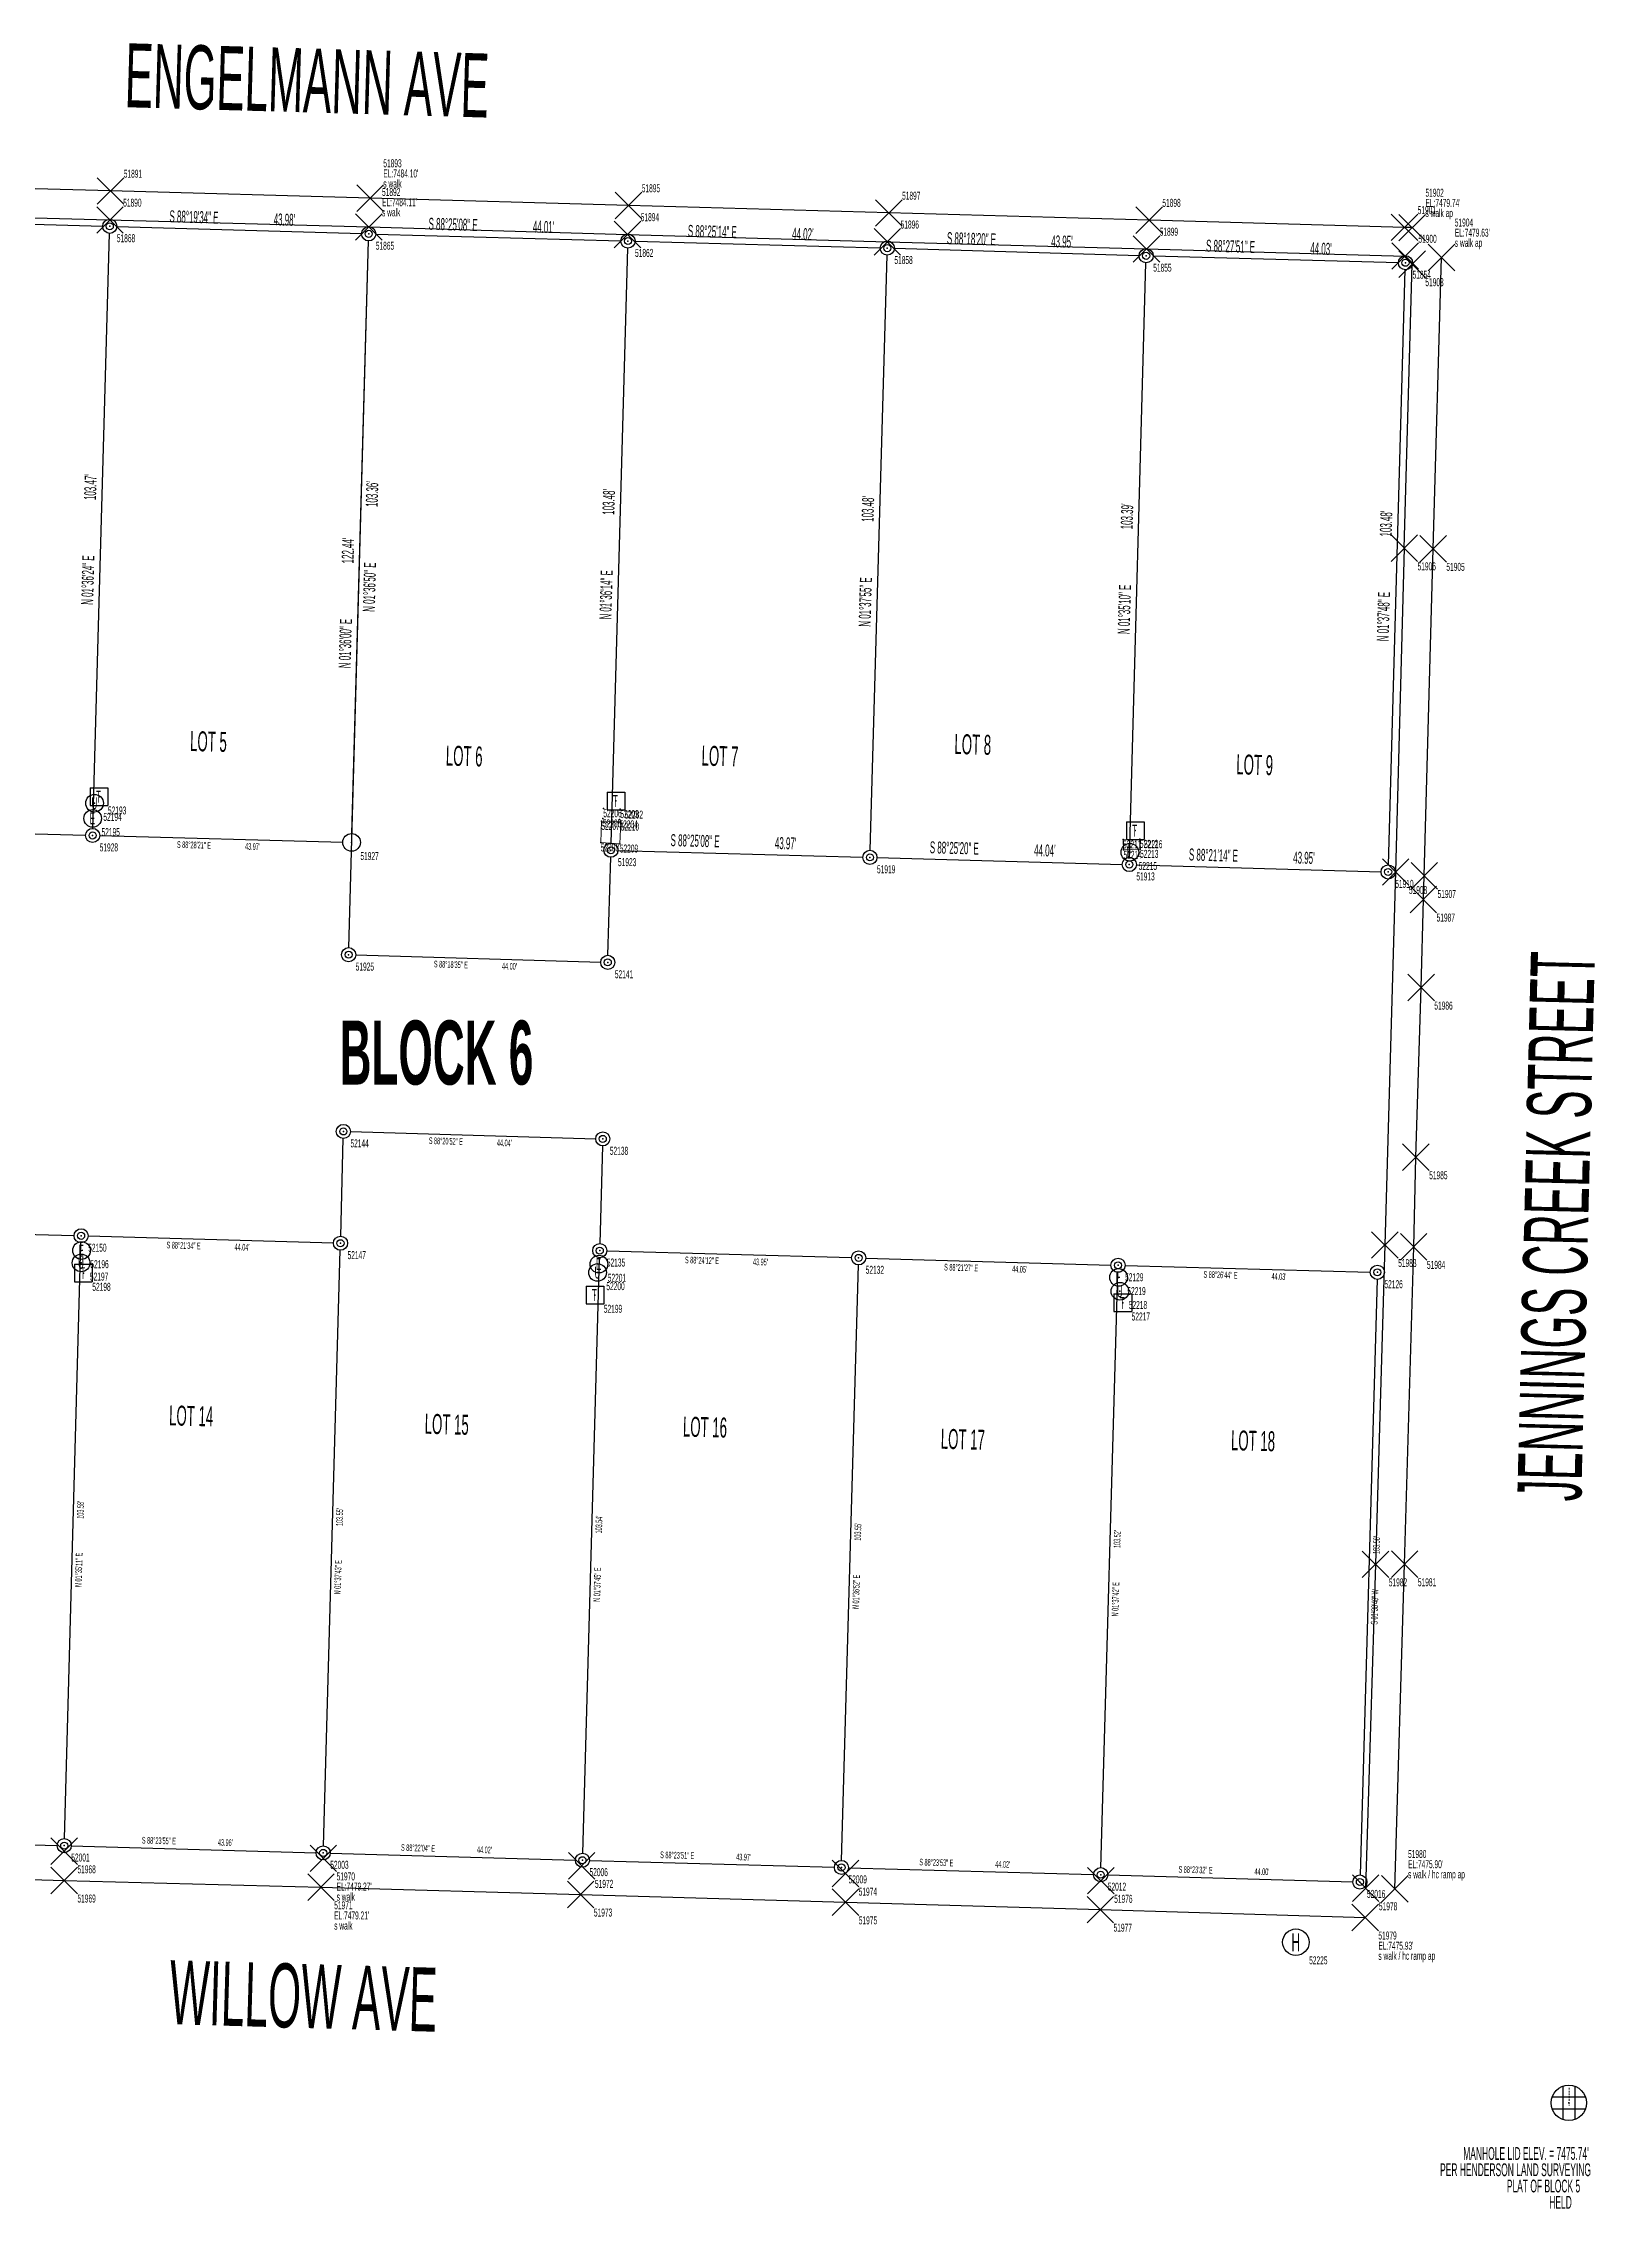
# Model space of a CAD drawing. Extents: x 2835785 to 2851632, y 1243954 to 1251877.
# Drawn here: x 2835989.5 to 2836252.8, y 1251336.3 to 1251703.9 of the extents above; entities that cross this region are included whole.
import ezdxf

# ---------------------------------------------------------------- set-up
doc = ezdxf.new("R2010")
doc.units = 0
doc.header["$MEASUREMENT"] = 0
doc.linetypes.add('Dash Med4', pattern=[0.25, 0.090426, -0.069149, 0.090426])
for name, color, linetype, true_color in [('Concrete', 7, 'Continuous', 0xc0c0c0), ('DESC', 3, 'Continuous', 0x00ff00), ('Easements', 5, 'Continuous', 0x0000ff), ('ELEV', 3, 'Continuous', 0x00ff00), ('Lot_Line', 3, 'Continuous', 0x00ff00), ('Point_Number', 3, 'Continuous', 0x00ff00), ('Points', 3, 'Continuous', 0x00ff00), ('Text', 5, 'Continuous', 0x0000ff), ('U-_UG_Power', 1, 'Continuous', 0xff0000), ('U-SS', 3, 'Continuous', 0x00ff00)]:
    doc.layers.add(name, color=color, linetype=linetype, true_color=true_color)
doc.styles.add('Arial47', font='arialbd.ttf', dxfattribs={"width": 0.383816, "height": 13.8})

# ---------------------------------------------------------------- blocks, each defined once
blk = doc.blocks.new('PT_CATCH_BASIN')
at = {"layer": 'Points', "color": 3, "linetype": 'ByBlock', "true_color": 0x00ff00}
for p, q in [((-0.47, 0.171), (0.47, 0.171)), ((-0.171, 0.47), (-0.171, -0.47)), ((0.171, 0.47), (0.171, -0.47)), ((-0.47, -0.171), (0.47, -0.171))]:
    blk.add_line(p, q, dxfattribs=at)
blk.add_circle((0, 0), 0.5, dxfattribs=at)
at = {"layer": 'Points'}
blk.add_point((0, 0), dxfattribs=at)
blk = doc.blocks.new('PT_CROSS')
at = {"layer": 'Easements', "color": 5, "linetype": 'Dash Med4', "lineweight": 15, "true_color": 0x0000ff}
for points in [[(-0.5, 0), (0.5, 0)], [(0, 0.5), (0, -0.5)]]:
    blk.add_lwpolyline(points, dxfattribs=at)
at = {"layer": 'Easements'}
blk.add_point((0, 0), dxfattribs=at)
blk = doc.blocks.new('PT_DBL_CIR_FILLED')
at = {"layer": 'Points', "color": 3, "linetype": 'ByBlock', "true_color": 0x00ff00}
for radius in [0.5, 0.25]:
    blk.add_circle((0, 0), radius, dxfattribs=at)
at = {"layer": 'Points'}
blk.add_point((0, 0), dxfattribs=at)
blk = doc.blocks.new('PT_X')
at = {"layer": 'Points', "color": 3, "linetype": 'ByBlock', "true_color": 0x00ff00}
for p, q in [((-0.5, 0.5), (0.5, -0.5)), ((-0.5, -0.5), (0.5, 0.5))]:
    blk.add_line(p, q, dxfattribs=at)
at = {"layer": 'Points'}
blk.add_point((0, 0), dxfattribs=at)
blk = doc.blocks.new('PT_CIRCLE')
at = {"layer": 'Points', "color": 3, "linetype": 'ByBlock', "true_color": 0x00ff00}
blk.add_circle((0, 0), 0.5, dxfattribs=at)
at = {"layer": 'Points'}
blk.add_point((0, 0), dxfattribs=at)
blk = doc.blocks.new('PT_BOXED_T')
at = {"layer": 'Points', "color": 3, "linetype": 'ByBlock', "true_color": 0x00ff00}
for p, q in [((-0.5, 0.5), (-0.5, -0.5)), ((-0.5, 0.5), (0.5, 0.5)), ((0.5, 0.5), (0.5, -0.5)), ((-0.5, -0.5), (0.5, -0.5))]:
    blk.add_line(p, q, dxfattribs=at)
at = {"layer": 'Points'}
blk.add_point((0, 0), dxfattribs=at)
at = {"layer": 'Points', "color": 3, "true_color": 0x00ff00, "width": 0.495518}
blk.add_text('T', height=0.678, dxfattribs=at).set_placement((-0.17, -0.34, 7486.99))
blk = doc.blocks.new('PT_CIRCLED_U')
at = {"layer": 'Points', "color": 3, "linetype": 'ByBlock', "true_color": 0x00ff00}
blk.add_circle((0, 0), 0.5, dxfattribs=at)
at = {"layer": 'Points'}
blk.add_point((0, 0), dxfattribs=at)
at = {"layer": 'Points', "color": 3, "true_color": 0x00ff00, "width": 0.495518}
blk.add_text('U', height=0.678, dxfattribs=at).set_placement((-0.17, -0.34, 7485.71))
blk = doc.blocks.new('PT_CIRCLED_E')
at = {"layer": 'Points', "color": 3, "linetype": 'ByBlock', "true_color": 0x00ff00}
blk.add_circle((0, 0), 0.5, dxfattribs=at)
at = {"layer": 'Points'}
blk.add_point((0, 0), dxfattribs=at)
at = {"layer": 'Points', "color": 3, "true_color": 0x00ff00, "width": 0.495518}
blk.add_text('E', height=0.678, dxfattribs=at).set_placement((-0.17, -0.34, 7472.13))
blk = doc.blocks.new('PT_NONE')
at = {"layer": 'Easements'}
blk.add_point((0, 0), dxfattribs=at)
blk = doc.blocks.new('PT_CIRCLED_H')
at = {"layer": 'Points', "color": 3, "linetype": 'ByBlock', "true_color": 0x00ff00}
blk.add_circle((0, 0), 0.5, dxfattribs=at)
at = {"layer": 'Points'}
blk.add_point((0, 0), dxfattribs=at)
at = {"layer": 'Points', "color": 3, "true_color": 0x00ff00, "width": 0.495518}
blk.add_text('H', height=0.678, dxfattribs=at).set_placement((-0.166, -0.339, 7483.641))

msp = doc.modelspace()

# ---------------------------------------------------------------- linework, layer by layer
at = {"layer": 'Concrete', "linetype": 'ByBlock', "ltscale": 30}
for p, q in [((2836000.88, 1251678.88, 7485.24), (2835956.75, 1251680.08, 7486.33)), ((2836044.93, 1251677.65, 7484.1), (2836000.88, 1251678.88, 7485.24)), ((2836088.79, 1251676.41, 7482.95), (2836044.93, 1251677.65, 7484.1)), ((2836132.97, 1251675.15, 7481.88), (2836088.79, 1251676.41, 7482.95)), ((2835956.78, 1251675.14, 7486.39), (2836044.71, 1251672.77, 7484.11)), ((2836044.71, 1251672.77, 7484.11), (2836088.62, 1251671.5, 7483)), ((2836177.14, 1251673.93, 7480.69), (2836132.97, 1251675.15, 7481.88)), ((2836220.47, 1251672.7, 7479.73), (2836177.14, 1251673.93, 7480.69)), ((2836088.62, 1251671.5, 7483), (2836132.72, 1251670.25, 7481.88)), ((2836132.72, 1251670.25, 7481.88), (2836176.69, 1251669.03, 7480.68)), ((2836221.79, 1251672.65, 7479.74), (2836220.47, 1251672.7, 7479.73)), ((2836176.69, 1251669.03, 7480.68), (2836220.59, 1251667.83, 7479.73)), ((2836220.45, 1251618.22, 7479.15), (2836221.77, 1251666.46, 7479.69)), ((2836225.34, 1251618.13, 7479.17), (2836226.77, 1251667.59, 7479.63)), ((2836220.45, 1251618.22, 7479.15), (2836218.98, 1251563.26, 7478.72)), ((2836223.84, 1251562.59, 7478.65), (2836225.34, 1251618.13, 7479.17)), ((2836218.98, 1251563.26, 7478.72), (2836217.16, 1251499.93, 7478.09)), ((2836223.68, 1251558.58, 7478.57), (2836223.84, 1251562.59, 7478.65)), ((2836223.3, 1251543.64, 7478.43), (2836223.68, 1251558.58, 7478.57)), ((2836222.42, 1251514.83, 7478.14), (2836223.3, 1251543.64, 7478.43)), ((2836222.04, 1251499.62, 7478.01), (2836222.42, 1251514.83, 7478.14)), ((2836217.16, 1251499.93, 7478.09), (2836215.57, 1251445.71, 7477.29)), ((2836220.5, 1251445.73, 7477.25), (2836222.04, 1251499.62, 7478.01)), ((2836215.57, 1251445.71, 7477.29), (2836213.89, 1251390.71, 7475.95)), ((2836218.84, 1251390.59, 7475.9), (2836220.5, 1251445.73, 7477.25)), ((2835949.24, 1251393.25, 7481.11), (2835993.02, 1251392.03, 7480.15)), ((2835993.02, 1251392.03, 7480.15), (2836036.59, 1251390.88, 7479.21)), ((2836036.59, 1251390.88, 7479.21), (2836080.66, 1251389.65, 7478.26)), ((2836080.66, 1251389.65, 7478.26), (2836125.62, 1251388.33, 7477.35)), ((2836125.62, 1251388.33, 7477.35), (2836168.86, 1251387.08, 7476.52)), ((2836168.86, 1251387.08, 7476.52), (2836213.8, 1251385.75, 7475.93))]:
    msp.add_line(p, q, dxfattribs=at)
at = {"layer": 'Lot_Line', "linetype": 'ByBlock', "ltscale": 30}
for p, q in [((2835957.95, 1251674.03, 7486.39), (2835999.55, 1251672.92, 7485.25)), ((2836001.94, 1251672.85, 7485.25), (2836043.51, 1251671.63, 7484.11)), ((2835997.88, 1251570.65, 7484.56), (2836000.71, 1251671.68, 7485.25)), ((2836041.32, 1251550.41, 7483.19), (2836044.67, 1251670.4, 7484.11)), ((2836041.84, 1251569.78, 7483.34), (2836044.67, 1251670.4, 7484.11)), ((2836045.9, 1251671.57, 7484.11), (2836087.5, 1251670.42, 7482.93)), ((2836085.84, 1251568.14, 7482.89), (2836088.67, 1251669.18, 7482.93)), ((2836089.9, 1251670.35, 7482.93), (2836131.51, 1251669.2, 7481.79)), ((2836133.91, 1251669.14, 7481.79), (2836175.44, 1251667.91, 7480.68)), ((2836129.79, 1251566.93, 7481.73), (2836132.67, 1251667.97, 7481.79)), ((2836173.81, 1251565.72, 7480.57), (2836176.61, 1251666.67, 7480.68)), ((2836177.84, 1251667.84, 7480.68), (2836219.45, 1251666.72, 7479.67)), ((2836217.74, 1251564.45, 7478.62), (2836220.62, 1251665.49, 7479.67)), ((2835955.06, 1251570.66, 7485.67), (2835996.64, 1251569.48, 7484.56)), ((2835999.04, 1251569.42, 7484.56), (2836040.29, 1251568.32, 7483.34)), ((2836087, 1251566.91, 7482.89), (2836128.56, 1251565.76, 7481.73)), ((2836085.3, 1251549.11, 7482.42), (2836085.77, 1251565.74, 7482.89)), ((2836130.96, 1251565.7, 7481.73), (2836172.58, 1251564.55, 7480.57)), ((2836174.98, 1251564.48, 7480.57), (2836216.51, 1251563.29, 7478.62)), ((2836042.49, 1251549.18, 7483.19), (2836084.07, 1251547.95, 7482.42)), ((2836041.6, 1251519.17, 7482.44), (2836083.22, 1251517.97, 7481.51)), ((2836039.94, 1251501.42, 7482.61), (2836040.37, 1251518, 7482.44)), ((2836084.39, 1251516.73, 7481.51), (2836083.95, 1251500.16, 7481.68)), ((2835953.13, 1251502.65, 7484.16), (2835994.69, 1251501.52, 7483.32)), ((2835993.05, 1251399.14, 7480.17), (2835995.86, 1251500.28, 7483.32)), ((2835997.09, 1251501.45, 7483.32), (2836038.71, 1251500.26, 7482.61)), ((2836037, 1251397.91, 7479.25), (2836039.88, 1251499.02, 7482.61)), ((2836081.01, 1251396.66, 7478.26), (2836083.88, 1251497.76, 7481.68)), ((2836085.11, 1251498.92, 7481.68), (2836126.64, 1251497.77, 7480.66)), ((2836124.96, 1251395.43, 7477.4), (2836127.81, 1251496.53, 7480.66)), ((2836129.04, 1251497.7, 7480.66), (2836170.67, 1251496.5, 7479.91)), ((2836173.07, 1251496.44, 7479.91), (2836214.68, 1251495.31, 7478.02)), ((2836168.96, 1251394.19, 7476.59), (2836171.84, 1251495.27, 7479.91)), ((2836215.85, 1251494.08, 7478.02), (2836212.95, 1251392.96, 7475.92)), ((2835950.22, 1251399.16, 7481.08), (2835991.82, 1251397.97, 7480.17)), ((2835994.22, 1251397.9, 7480.17), (2836035.77, 1251396.74, 7479.25)), ((2836038.17, 1251396.68, 7479.25), (2836079.77, 1251395.49, 7478.26)), ((2836082.17, 1251395.42, 7478.26), (2836123.73, 1251394.26, 7477.4)), ((2836126.13, 1251394.19, 7477.4), (2836167.73, 1251393.03, 7476.59)), ((2836170.13, 1251392.96, 7476.59), (2836211.71, 1251391.79, 7475.92))]:
    msp.add_line(p, q, dxfattribs=at)
at = {"layer": 'U-_UG_Power', "linetype": 'ByBlock', "lineweight": 13, "ltscale": 30}
for p, q in [((2836084.07, 1251568.24, 7482.67), (2836084.19, 1251571.89, 7482.79)), ((2836084.19, 1251571.89, 7482.79), (2836087.46, 1251571.77, 7482.67)), ((2836087.46, 1251571.77, 7482.67), (2836087.31, 1251568.05, 7482.65)), ((2836087.31, 1251568.05, 7482.65), (2836084.07, 1251568.24, 7482.67)), ((2836172.71, 1251568.75, 7480.4), (2836175.57, 1251568.85, 7480.41)), ((2836172.8, 1251566.99, 7480.37), (2836172.71, 1251568.75, 7480.4)), ((2836175.61, 1251567.15, 7480.23), (2836172.8, 1251566.99, 7480.37)), ((2836175.57, 1251568.85, 7480.41), (2836175.61, 1251567.15, 7480.23))]:
    msp.add_line(p, q, dxfattribs=at)

# ---------------------------------------------------------------- block references
at = {"layer": 'Points'}
for name, p, xscale, yscale in [('PT_X', (2836000.88, 1251678.88, 7485.24), 4.500000178813934, 4.500000178813934), ('PT_X', (2836044.93, 1251677.65, 7484.1), 4.500000178813934, 4.500000178813934), ('PT_X', (2836088.79, 1251676.41, 7482.95), 4.500000178813934, 4.500000178813934), ('PT_X', (2836132.97, 1251675.15, 7481.88), 4.500000178813934, 4.500000178813934), ('PT_X', (2836000.78, 1251673.96, 7485.25), 4.500000178813934, 4.500000178813934), ('PT_DBL_CIR_FILLED', (2836000.75, 1251672.88, 7485.25), 2.39999994635582, 2.39999994635582), ('PT_X', (2836044.71, 1251672.77, 7484.11), 4.500000178813934, 4.500000178813934), ('PT_DBL_CIR_FILLED', (2836044.7, 1251671.6, 7484.11), 2.39999994635582, 2.39999994635582), ('PT_X', (2836088.62, 1251671.5, 7483), 4.500000178813934, 4.500000178813934), ('PT_X', (2836177.14, 1251673.93, 7480.69), 4.500000178813934, 4.500000178813934), ('PT_X', (2836220.47, 1251672.7, 7479.73), 4.500000178813934, 4.500000178813934), ('PT_X', (2836221.79, 1251672.65, 7479.74), 4.500000178813934, 4.500000178813934), ('PT_DBL_CIR_FILLED', (2836088.7, 1251670.38, 7482.93), 2.39999994635582, 2.39999994635582), ('PT_X', (2836132.72, 1251670.25, 7481.88), 4.500000178813934, 4.500000178813934), ('PT_DBL_CIR_FILLED', (2836132.71, 1251669.17, 7481.79), 2.39999994635582, 2.39999994635582), ('PT_X', (2836176.69, 1251669.03, 7480.68), 4.500000178813934, 4.500000178813934), ('PT_DBL_CIR_FILLED', (2836176.64, 1251667.87, 7480.68), 2.39999994635582, 2.39999994635582), ('PT_X', (2836220.59, 1251667.83, 7479.73), 4.500000178813934, 4.500000178813934), ('PT_X', (2836226.77, 1251667.59, 7479.63), 4.500000178813934, 4.500000178813934), ('PT_DBL_CIR_FILLED', (2836220.65, 1251666.69, 7479.67), 2.39999994635582, 2.39999994635582), ('PT_X', (2836221.77, 1251666.46, 7479.69), 4.500000178813934, 4.500000178813934), ('PT_X', (2836220.45, 1251618.22, 7479.15), 4.500000178813934, 4.500000178813934), ('PT_X', (2836225.34, 1251618.13, 7479.17), 4.500000178813934, 4.500000178813934), ('PT_BOXED_T', (2835998.95, 1251576.02, 7484.33), 3.000000044703484, 3.000000044703484), ('PT_CIRCLED_E', (2835997.85, 1251572.35, 7484.43), 3.000000044703484, 3.000000044703484), ('PT_CIRCLED_U', (2835998.17, 1251574.93, 7484.34), 3.000000044703484, 3.000000044703484), ('PT_NONE', (2836084.52, 1251574.04, 7482.88), 0.0001, 0.0001), ('PT_BOXED_T', (2836086.64, 1251575.31, 7482.76), 3.000000044703484, 3.000000044703484), ('PT_NONE', (2836087.4, 1251573.9, 7482.74), 0.0001, 0.0001), ('PT_DBL_CIR_FILLED', (2835997.84, 1251569.45, 7484.56), 2.39999994635582, 2.39999994635582), ('PT_NONE', (2836084.19, 1251571.89, 7482.79), 0.0001, 0.0001), ('PT_NONE', (2836084.45, 1251572.32, 7482.82), 0.0001, 0.0001), ('PT_NONE', (2836087.25, 1251572.17, 7482.87), 0.0001, 0.0001), ('PT_NONE', (2836087.46, 1251571.77, 7482.67), 0.0001, 0.0001), ('PT_BOXED_T', (2836174.79, 1251570.29, 7480.37), 3.000000044703484, 3.000000044703484), ('PT_CIRCLE', (2836041.79, 1251568.28, 7483.34), 3, 3), ('PT_NONE', (2836084.07, 1251568.24, 7482.67), 0.0001, 0.0001), ('PT_DBL_CIR_FILLED', (2836085.8, 1251566.94, 7482.89), 2.39999994635582, 2.39999994635582), ('PT_NONE', (2836087.31, 1251568.05, 7482.65), 0.0001, 0.0001), ('PT_DBL_CIR_FILLED', (2836129.76, 1251565.73, 7481.73), 2.39999994635582, 2.39999994635582), ('PT_CIRCLED_E', (2836173.87, 1251566.59, 7481.41), 3.000000044703484, 3.000000044703484), ('PT_NONE', (2836172.71, 1251568.75, 7480.4), 0.0001, 0.0001), ('PT_NONE', (2836172.8, 1251566.99, 7480.37), 0.0001, 0.0001), ('PT_NONE', (2836175.57, 1251568.85, 7480.41), 0.0001, 0.0001), ('PT_NONE', (2836175.61, 1251567.15, 7480.23), 0.0001, 0.0001), ('PT_DBL_CIR_FILLED', (2836173.78, 1251564.52, 7480.57), 2.39999994635582, 2.39999994635582), ('PT_DBL_CIR_FILLED', (2836217.71, 1251563.26, 7478.62), 2.39999994635582, 2.39999994635582), ('PT_X', (2836218.98, 1251563.26, 7478.72), 4.500000178813934, 4.500000178813934), ('PT_X', (2836223.84, 1251562.59, 7478.65), 4.500000178813934, 4.500000178813934), ('PT_X', (2836223.68, 1251558.58, 7478.57), 4.500000178813934, 4.500000178813934), ('PT_DBL_CIR_FILLED', (2836041.29, 1251549.21, 7483.19), 2.39999994635582, 2.39999994635582), ('PT_DBL_CIR_FILLED', (2836085.27, 1251547.91, 7482.42), 2.39999994635582, 2.39999994635582), ('PT_X', (2836223.3, 1251543.64, 7478.43), 4.500000178813934, 4.500000178813934), ('PT_DBL_CIR_FILLED', (2836040.4, 1251519.2, 7482.44), 2.39999994635582, 2.39999994635582), ('PT_DBL_CIR_FILLED', (2836084.42, 1251517.93, 7481.51), 2.39999994635582, 2.39999994635582), ('PT_X', (2836222.42, 1251514.83, 7478.14), 4.500000178813934, 4.500000178813934), ('PT_CIRCLED_E', (2835995.96, 1251498.98, 7483.1), 3.000000044703484, 3.000000044703484), ('PT_DBL_CIR_FILLED', (2835995.89, 1251501.48, 7483.32), 2.39999994635582, 2.39999994635582), ('PT_DBL_CIR_FILLED', (2836039.91, 1251500.22, 7482.61), 2.39999994635582, 2.39999994635582), ('PT_DBL_CIR_FILLED', (2836083.91, 1251498.96, 7481.68), 2.39999994635582, 2.39999994635582), ('PT_X', (2836217.16, 1251499.93, 7478.09), 4.500000178813934, 4.500000178813934), ('PT_X', (2836222.04, 1251499.62, 7478.01), 4.500000178813934, 4.500000178813934), ('PT_CIRCLED_U', (2835995.89, 1251496.88, 7483.06), 3.000000044703484, 3.000000044703484), ('PT_BOXED_T', (2835996.29, 1251495.14, 7482.96), 3.000000044703484, 3.000000044703484), ('PT_CIRCLED_U', (2836083.53, 1251495.25, 7481.11), 3.000000044703484, 3.000000044703484), ('PT_CIRCLED_E', (2836083.77, 1251496.67, 7480.96), 3.000000044703484, 3.000000044703484), ('PT_DBL_CIR_FILLED', (2836127.84, 1251497.73, 7480.66), 2.39999994635582, 2.39999994635582), ('PT_DBL_CIR_FILLED', (2836171.87, 1251496.47, 7479.91), 2.39999994635582, 2.39999994635582), ('PT_DBL_CIR_FILLED', (2836215.88, 1251495.28, 7478.02), 2.39999994635582, 2.39999994635582), ('PT_BOXED_T', (2836083.1, 1251491.41, 7481.03), 3.000000044703484, 3.000000044703484), ('PT_CIRCLED_E', (2836171.95, 1251494.42, 7479.62), 3.000000044703484, 3.000000044703484), ('PT_CIRCLED_U', (2836172.19, 1251492.06, 7479.59), 3.000000044703484, 3.000000044703484), ('PT_BOXED_T', (2836172.68, 1251490.1, 7479.58), 3.000000044703484, 3.000000044703484), ('PT_X', (2836215.57, 1251445.71, 7477.29), 4.500000178813934, 4.500000178813934), ('PT_X', (2836220.5, 1251445.73, 7477.25), 4.500000178813934, 4.500000178813934), ('PT_X', (2835993.02, 1251396.99, 7480.22), 4.500000178813934, 4.500000178813934), ('PT_DBL_CIR_FILLED', (2835993.02, 1251397.94, 7480.17), 2.39999994635582, 2.39999994635582), ('PT_X', (2836037, 1251395.79, 7479.27), 4.500000178813934, 4.500000178813934), ('PT_DBL_CIR_FILLED', (2836036.97, 1251396.71, 7479.25), 2.39999994635582, 2.39999994635582), ('PT_X', (2835993.02, 1251392.03, 7480.15), 4.500000178813934, 4.500000178813934), ('PT_X', (2836080.84, 1251394.52, 7478.31), 4.500000178813934, 4.500000178813934), ('PT_DBL_CIR_FILLED', (2836080.97, 1251395.46, 7478.26), 2.39999994635582, 2.39999994635582), ('PT_X', (2836125.6, 1251393.2, 7477.39), 4.500000178813934, 4.500000178813934), ('PT_DBL_CIR_FILLED', (2836124.93, 1251394.23, 7477.4), 2.39999994635582, 2.39999994635582), ('PT_X', (2836168.96, 1251391.98, 7476.57), 4.500000178813934, 4.500000178813934), ('PT_DBL_CIR_FILLED', (2836168.93, 1251393, 7476.59), 2.39999994635582, 2.39999994635582), ('PT_X', (2836036.59, 1251390.88, 7479.21), 4.500000178813934, 4.500000178813934), ('PT_X', (2836080.66, 1251389.65, 7478.26), 4.500000178813934, 4.500000178813934), ('PT_X', (2836125.62, 1251388.33, 7477.35), 4.500000178813934, 4.500000178813934), ('PT_X', (2836213.89, 1251390.71, 7475.95), 4.500000178813934, 4.500000178813934), ('PT_DBL_CIR_FILLED', (2836212.91, 1251391.76, 7475.92), 2.39999994635582, 2.39999994635582), ('PT_X', (2836218.84, 1251390.59, 7475.9), 4.500000178813934, 4.500000178813934), ('PT_X', (2836168.86, 1251387.08, 7476.52), 4.500000178813934, 4.500000178813934), ('PT_X', (2836213.8, 1251385.75, 7475.93), 4.500000178813934, 4.500000178813934), ('PT_CIRCLED_H', (2836202.05, 1251381.54, 7475.89), 4.500000178813934, 4.500000178813934), ('PT_CATCH_BASIN', (2836248.37, 1251354.26, 7475.69), 6.000000089406967, 6.000000089406967), ('PT_CROSS', (2836248.43, 1251355.29, 7475.69), 3.000000044703484, 3.000000044703484)]:
    msp.add_blockref(name, p, dxfattribs=dict(at, xscale=xscale, yscale=yscale))

# ---------------------------------------------------------------- texts
at = {"layer": 'DESC', "width": 0.49329}
for s, height, p in [('s walk', 1.358, (2836047.18, 1251679.45, 7484.1)), ('s walk', 1.358, (2836046.96, 1251674.57, 7484.11)), ('s walk ap', 1.358, (2836224.04, 1251674.45, 7479.74)), ('s walk ap', 1.358, (2836229.02, 1251669.39, 7479.63)), ('s walk / hc ramp ap', 1.3583, (2836221.09, 1251392.39, 7475.9)), ('s walk', 1.358, (2836039.25, 1251388.59, 7479.27)), ('s walk', 1.358, (2836038.84, 1251383.68, 7479.21)), ('s walk / hc ramp ap', 1.3583, (2836216.05, 1251378.55, 7475.93))]:
    msp.add_text(s, height=height, dxfattribs=at).set_placement(p)
at = {"layer": 'ELEV', "width": 0.49329}
for s, p in [("EL:7484.10'", (2836047.18, 1251681.17, 7484.1)), ("EL:7484.11'", (2836046.96, 1251676.29, 7484.11)), ("EL:7479.74'", (2836224.04, 1251676.18, 7479.74)), ("EL:7479.63'", (2836229.02, 1251671.12, 7479.63)), ("EL:7475.90'", (2836221.09, 1251394.11, 7475.9)), ("EL:7479.27'", (2836039.25, 1251390.31, 7479.27)), ("EL:7479.21'", (2836038.84, 1251385.41, 7479.21)), ("EL:7475.93'", (2836216.05, 1251380.27, 7475.93))]:
    msp.add_text(s, height=1.3583, dxfattribs=at).set_placement(p)
at = {"layer": 'Lot_Line'}
for s, height, rotation, width, p in [('S 88%%D19\'34" E', 2.0367, 358.3261, 0.494032, (2836010.86, 1251673.57)), ("43.98'", 2.037, 358.3261, 0.494032, (2836028.55, 1251673.05)), ('S 88%%D25\'08" E', 2.0367, 358.4189, 0.494032, (2836054.84, 1251672.3)), ("44.01'", 2.037, 358.4189, 0.494032, (2836072.53, 1251671.81)), ('S 88%%D25\'14" E', 2.0367, 358.4206, 0.494032, (2836098.84, 1251671.09)), ("44.02'", 2.037, 358.4206, 0.494032, (2836116.53, 1251670.6)), ('S 88%%D18\'20" E', 2.0367, 358.3055, 0.494032, (2836142.81, 1251669.86)), ("43.95'", 2.037, 358.3055, 0.494032, (2836160.5, 1251669.33)), ('S 88%%D27\'51" E', 2.0367, 358.4643, 0.494032, (2836186.78, 1251668.58)), ("44.03'", 2.037, 358.4643, 0.494032, (2836204.47, 1251668.11)), ("103.47'", 2.037, 88.3933, 0.494032, (2835998.42, 1251626.38)), ("103.36'", 2.037, 88.3862, 0.494032, (2836046.22, 1251625.2)), ("103.48'", 2.037, 88.3962, 0.494032, (2836086.38, 1251623.88)), ("103.48'", 2.037, 88.3679, 0.494032, (2836130.36, 1251622.67)), ("103.39'", 2.037, 88.4139, 0.494032, (2836174.34, 1251621.41)), ("103.48'", 2.037, 88.3701, 0.494032, (2836218.31, 1251620.19)), ("122.44'", 2.037, 88.3999, 0.494032, (2836042.12, 1251615.62)), ('N 01%%D36\'24" E', 2.0367, 88.3933, 0.494032, (2835997.92, 1251608.59)), ('N 01%%D36\'50" E', 2.0367, 88.3862, 0.494032, (2836045.72, 1251607.4)), ('N 01%%D36\'14" E', 2.0367, 88.3962, 0.494032, (2836085.88, 1251606.09)), ('N 01%%D37\'55" E', 2.0367, 88.3679, 0.494032, (2836129.86, 1251604.87)), ('N 01%%D35\'10" E', 2.0367, 88.4139, 0.494032, (2836173.84, 1251603.62)), ('N 01%%D37\'48" E', 2.0367, 88.3701, 0.494032, (2836217.8, 1251602.4)), ('N 01%%D36\'00" E', 2.0367, 88.3999, 0.494032, (2836041.62, 1251597.83)), ('S 88%%D28\'21" E', 1.1317, 358.4726, 0.493735, (2836012.15, 1251567.35)), ("43.97'", 1.132, 358.4726, 0.493735, (2836023.7, 1251567.04)), ('S 88%%D25\'08" E', 2.0367, 358.4188, 0.494032, (2836095.91, 1251567.65)), ("43.97'", 2.037, 358.4188, 0.494032, (2836113.61, 1251567.16)), ('S 88%%D25\'20" E', 2.0367, 358.4223, 0.494032, (2836139.9, 1251566.43)), ("44.04'", 2.037, 358.4223, 0.494032, (2836157.6, 1251565.95)), ('S 88%%D21\'14" E', 2.0367, 358.354, 0.494032, (2836183.88, 1251565.21)), ("43.95'", 2.037, 358.354, 0.494032, (2836201.57, 1251564.7)), ('S 88%%D18\'35" E', 1.1317, 358.3097, 0.493735, (2836055.75, 1251547.06)), ("44.00'", 1.132, 358.3097, 0.493735, (2836067.3, 1251546.72)), ('S 88%%D20\'52" E', 1.1317, 358.3478, 0.493735, (2836054.89, 1251517.07)), ("44.04'", 1.132, 358.3478, 0.493735, (2836066.44, 1251516.73)), ('S 88%%D21\'34" E', 1.1317, 358.3594, 0.493735, (2836010.38, 1251499.35)), ("44.04'", 1.132, 358.3594, 0.493735, (2836021.92, 1251499.02)), ('S 88%%D24\'12" E', 1.1317, 358.4033, 0.493735, (2836098.36, 1251496.83)), ("43.95'", 1.132, 358.4033, 0.493735, (2836109.9, 1251496.51)), ('S 88%%D21\'27" E', 1.1317, 358.3575, 0.493735, (2836142.34, 1251495.6)), ("44.05'", 1.132, 358.3575, 0.493735, (2836153.88, 1251495.27)), ('S 88%%D26\'44" E', 1.1317, 358.4455, 0.493735, (2836186.36, 1251494.36)), ("44.03'", 1.132, 358.4455, 0.493735, (2836197.9, 1251494.04)), ("103.58'", 1.132, 88.4136, 0.493735, (2835996.3, 1251453.43)), ("103.55'", 1.132, 88.3715, 0.493735, (2836040.28, 1251452.18)), ("103.54'", 1.132, 88.3707, 0.493735, (2836084.29, 1251450.92)), ("103.55'", 1.132, 88.3855, 0.493735, (2836128.23, 1251449.7)), ("103.52'", 1.132, 88.3716, 0.493735, (2836172.24, 1251448.45)), ("103.56'", 1.132, 88.3554, 0.493735, (2836216.25, 1251447.43)), ('N 01%%D35\'11" E', 1.1317, 88.4136, 0.493735, (2835995.97, 1251441.83)), ('N 01%%D37\'43" E', 1.1317, 88.3715, 0.493735, (2836039.95, 1251440.59)), ('N 01%%D37\'45" E', 1.1317, 88.3707, 0.493735, (2836083.96, 1251439.33)), ('N 01%%D36\'52" E', 1.1317, 88.3855, 0.493735, (2836127.9, 1251438.1)), ('N 01%%D37\'42" E', 1.1317, 88.3716, 0.493735, (2836171.91, 1251436.85)), ('S 01%%D38\'40" W', 1.1317, 88.3554, 0.493735, (2836215.9, 1251435.44)), ('S 88%%D23\'55" E', 1.1317, 358.3986, 0.493735, (2836006.19, 1251398.3)), ("43.96'", 1.132, 358.3986, 0.493735, (2836019.09, 1251397.94)), ('S 88%%D22\'04" E', 1.1317, 358.3678, 0.493735, (2836050.17, 1251397.06)), ("44.02'", 1.132, 358.3678, 0.493735, (2836063.06, 1251396.7)), ('S 88%%D23\'51" E', 1.1317, 358.3975, 0.493735, (2836094.15, 1251395.82)), ("43.97'", 1.132, 358.3975, 0.493735, (2836107.04, 1251395.46)), ('S 88%%D23\'53" E', 1.1317, 358.3981, 0.493735, (2836138.13, 1251394.59)), ("44.02'", 1.132, 358.3981, 0.493735, (2836151.02, 1251394.23)), ('S 88%%D23\'32" E', 1.1317, 358.3923, 0.493735, (2836182.12, 1251393.35)), ("44.00'", 1.132, 358.3923, 0.493735, (2836195.01, 1251392.99))]:
    msp.add_text(s, height=height, rotation=rotation, dxfattribs=dict(at, width=width)).set_placement(p)
at = {"layer": 'Point_Number', "width": 0.49329}
for s, p in [('51893', (2836047.18, 1251682.9, 7484.1)), ('51891', (2836003.13, 1251681.13, 7485.24)), ('51890', (2836003.03, 1251676.21, 7485.25)), ('51892', (2836046.96, 1251678.02, 7484.11)), ('51895', (2836091.04, 1251678.66, 7482.95)), ('51897', (2836135.22, 1251677.4, 7481.88)), ('51898', (2836179.39, 1251676.18, 7480.69)), ('51902', (2836224.04, 1251677.9, 7479.74)), ('51894', (2836090.87, 1251673.75, 7483)), ('51896', (2836134.97, 1251672.5, 7481.88)), ('51901', (2836222.72, 1251674.95, 7479.73)), ('51904', (2836229.02, 1251672.84, 7479.63)), ('51868', (2836001.95, 1251670.18, 7485.25)), ('51865', (2836045.9, 1251668.9, 7484.11)), ('51862', (2836089.9, 1251667.68, 7482.93)), ('51899', (2836178.94, 1251671.28, 7480.68)), ('51900', (2836222.84, 1251670.08, 7479.73)), ('51858', (2836133.91, 1251666.47, 7481.79)), ('51855', (2836177.84, 1251665.17, 7480.68)), ('51854', (2836221.85, 1251663.99, 7479.67)), ('51903', (2836224.02, 1251662.71, 7479.69)), ('51906', (2836222.7, 1251614.47, 7479.15)), ('51905', (2836227.59, 1251614.38, 7479.17)), ('52193', (2836000.45, 1251573.02, 7484.33)), ('52206', (2836084.52, 1251572.54, 7482.88)), ('52203', (2836087.4, 1251572.4, 7482.74)), ('52202', (2836088.14, 1251572.31, 7482.76)), ('52195', (2835999.35, 1251569.35, 7484.43)), ('52194', (2835999.67, 1251571.93, 7484.34)), ('52207', (2836084.19, 1251570.39, 7482.79)), ('52205', (2836084.45, 1251570.82, 7482.82)), ('52204', (2836087.25, 1251570.67, 7482.87)), ('52210', (2836087.46, 1251570.27, 7482.67)), ('51928', (2835999.04, 1251566.75, 7484.56)), ('51927', (2836043.29, 1251565.28, 7483.34)), ('52208', (2836084.07, 1251566.74, 7482.67)), ('52209', (2836087.31, 1251566.55, 7482.65)), ('52211', (2836172.71, 1251567.25, 7480.4)), ('52214', (2836172.8, 1251565.49, 7480.37)), ('52212', (2836175.57, 1251567.35, 7480.41)), ('52213', (2836175.61, 1251565.65, 7480.23)), ('52216', (2836176.29, 1251567.29, 7480.37)), ('51923', (2836087, 1251564.24, 7482.89)), ('51919', (2836130.96, 1251563.03, 7481.73)), ('51913', (2836174.98, 1251561.82, 7480.57)), ('52215', (2836175.37, 1251563.59, 7481.41)), ('51910', (2836218.91, 1251560.56, 7478.62)), ('51908', (2836221.23, 1251559.51, 7478.72)), ('51907', (2836226.09, 1251558.84, 7478.65)), ('51987', (2836225.93, 1251554.83, 7478.57)), ('51925', (2836042.49, 1251546.51, 7483.19)), ('52141', (2836086.47, 1251545.21, 7482.42)), ('51986', (2836225.55, 1251539.89, 7478.43)), ('52144', (2836041.6, 1251516.5, 7482.44)), ('52138', (2836085.62, 1251515.23, 7481.51)), ('51985', (2836224.67, 1251511.08, 7478.14)), ('52150', (2835997.09, 1251498.78, 7483.32)), ('52196', (2835997.46, 1251495.98, 7483.1)), ('52147', (2836041.11, 1251497.52, 7482.61)), ('52135', (2836085.11, 1251496.26, 7481.68)), ('52132', (2836129.04, 1251495.03, 7480.66)), ('51983', (2836219.41, 1251496.18, 7478.09)), ('51984', (2836224.29, 1251495.87, 7478.01)), ('52197', (2835997.39, 1251493.88, 7483.06)), ('52198', (2835997.79, 1251492.14, 7482.96)), ('52200', (2836085.03, 1251492.25, 7481.11)), ('52201', (2836085.27, 1251493.67, 7480.96)), ('52129', (2836173.07, 1251493.77, 7479.91)), ('52219', (2836173.45, 1251491.42, 7479.62)), ('52126', (2836217.08, 1251492.58, 7478.02)), ('52199', (2836084.6, 1251488.41, 7481.03)), ('52218', (2836173.69, 1251489.06, 7479.59)), ('52217', (2836174.18, 1251487.1, 7479.58)), ('51982', (2836217.82, 1251441.96, 7477.29)), ('51981', (2836222.75, 1251441.98, 7477.25)), ('51980', (2836221.09, 1251395.84, 7475.9)), ('52001', (2835994.22, 1251395.24, 7480.17)), ('51968', (2835995.27, 1251393.24, 7480.22)), ('52003', (2836038.17, 1251394.01, 7479.25)), ('51970', (2836039.25, 1251392.04, 7479.27)), ('52006', (2836082.17, 1251392.76, 7478.26)), ('51969', (2835995.27, 1251388.28, 7480.15)), ('51972', (2836083.09, 1251390.77, 7478.31)), ('52009', (2836126.13, 1251391.53, 7477.4)), ('51974', (2836127.85, 1251389.45, 7477.39)), ('52012', (2836170.13, 1251390.3, 7476.59)), ('52016', (2836214.11, 1251389.06, 7475.92)), ('51971', (2836038.84, 1251387.13, 7479.21)), ('51973', (2836082.91, 1251385.9, 7478.26)), ('51975', (2836127.87, 1251384.58, 7477.35)), ('51976', (2836171.21, 1251388.23, 7476.57)), ('51978', (2836216.14, 1251386.96, 7475.95)), ('51977', (2836171.11, 1251383.33, 7476.52)), ('51979', (2836216.05, 1251382, 7475.93)), ('52225', (2836204.3, 1251377.79, 7475.89))]:
    msp.add_text(s, height=1.358, dxfattribs=at).set_placement(p)
at = {"layer": 'Text'}
for s, height, rotation, width, p in [('ENGELMANN AVE', 10.8633, 358.3504, 0.493846, (2836003.2, 1251693.11)), ('LOT 5', 3.395, 358.5042, 0.493735, (2836014.35, 1251583.79)), ('LOT 6', 3.395, 358.5042, 0.493735, (2836057.75, 1251581.32)), ('LOT 7', 3.395, 358.5042, 0.493735, (2836101.15, 1251581.32)), ('LOT 8', 3.395, 358.5042, 0.493735, (2836144.06, 1251583.29)), ('LOT 9', 3.395, 358.5042, 0.493735, (2836191.9, 1251579.84)), ('JENNINGS CREEK STREET', 10.8633, 88.5657, 0.493846, (2836250.47, 1251456.33)), ('LOT 14', 3.395, 358.5042, 0.493735, (2836010.79, 1251469.3)), ('LOT 15', 3.395, 358.5042, 0.493735, (2836054.16, 1251467.88)), ('LOT 16', 3.395, 358.5042, 0.493735, (2836097.99, 1251467.4)), ('LOT 17', 3.395, 358.5042, 0.493735, (2836141.75, 1251465.33)), ('LOT 18', 3.395, 358.5042, 0.493735, (2836191, 1251465.08)), ('WILLOW AVE', 10.863, 358.3504, 0.493846, (2836010.75, 1251367.64))]:
    msp.add_text(s, height=height, rotation=rotation, dxfattribs=dict(at, width=width)).set_placement(p)
at = {"layer": 'Text', "style": 'Arial47', "width": 0.493846}
msp.add_text('BLOCK 6', height=10.863, dxfattribs=at).set_placement((2836039.75, 1251527.16))
at = {"layer": 'U-SS', "width": 0.494096}
for s, height, p in [("MANHOLE LID ELEV. = 7475.74'", 2.1733, (2836230.45, 1251344.58)), ('PER HENDERSON LAND SURVEYING ', 2.1733, (2836226.52, 1251341.82)), ('PLAT OF BLOCK 5', 2.1733, (2836237.85, 1251339.06)), ('HELD', 2.173, (2836245.05, 1251336.3))]:
    msp.add_text(s, height=height, dxfattribs=at).set_placement(p)

doc.saveas('drawing.dxf')
